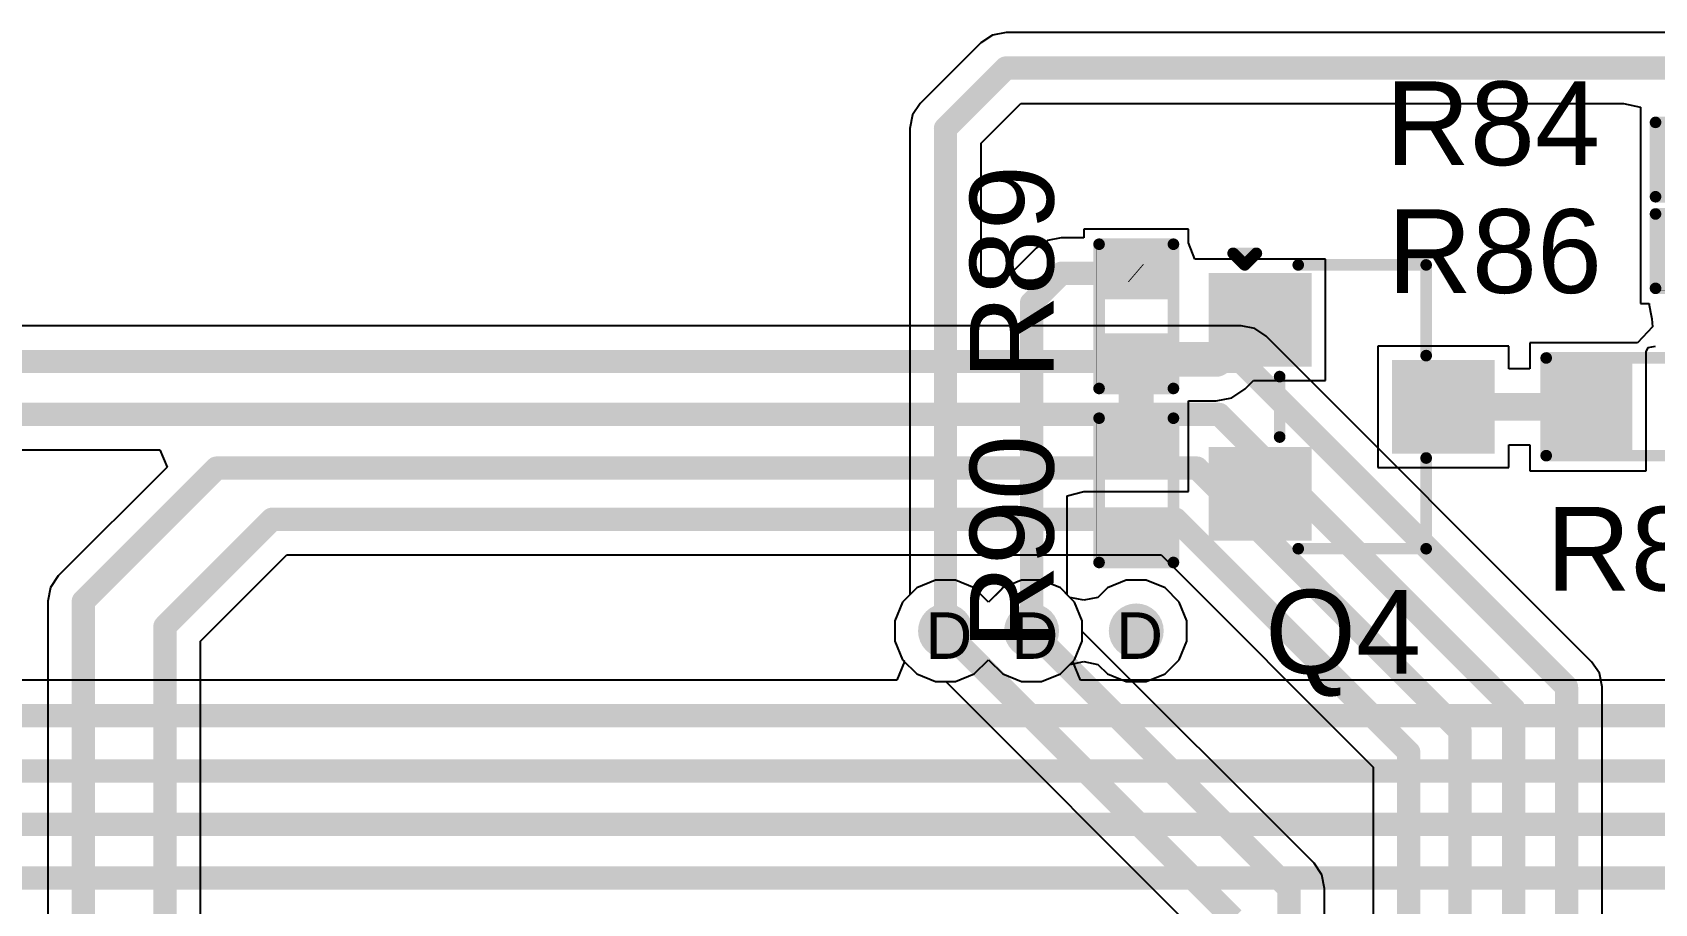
# Model space of a CAD drawing. Header units: inches. Extents: x -11 to 5428, y 0 to 5423.
# Drawn here: x 71.82 to 89.53, y 30.4 to 39.91 of the extents above; entities that cross this region are included whole.
import ezdxf

# ---------------------------------------------------------------- set-up
doc = ezdxf.new("R2010")
doc.units = ezdxf.units.IN
for name, color, linetype in [('Bottom Layer', 5, 'Continuous'), ('Drill Drawing', 1, 'Continuous'), ('GND', 16, 'Continuous'), ('PWR', 76, 'Continuous'), ('Top Layer', 1, 'Continuous'), ('Top Overlay', 2, 'Continuous'), ('Top Paste', 8, 'Continuous'), ('Top Solder', 216, 'Continuous'), ('Via Holes', 16, 'Continuous')]:
    doc.layers.add(name, color=color, linetype=linetype)
doc.styles.add('Arial', font='', dxfattribs={"height": 0.2})
doc.styles.get('Arial').set_extended_font_data('Arial')

# ---------------------------------------------------------------- blocks, each defined once
blk = doc.blocks.new('R___0402_709')
at = {"layer": 'Top Layer'}
for points in [[(-0.699, -0.318), (-0.699, 0.317), (-0.241, 0.317), (-0.241, -0.318)], [(0.241, -0.318), (0.241, 0.317), (0.698, 0.317), (0.698, -0.318)]]:
    blk.add_hatch(color=1, dxfattribs=at).paths.add_polyline_path(points)
at = {"layer": 'Top Paste'}
for points in [[(-0.699, -0.318), (-0.699, 0.317), (-0.241, 0.317), (-0.241, -0.318)], [(0.241, -0.318), (0.241, 0.317), (0.698, 0.317), (0.698, -0.318)]]:
    blk.add_hatch(color=8, dxfattribs=at).paths.add_polyline_path(points)
at = {"layer": 'Top Solder'}
for points in [[(-0.754, -0.373), (-0.754, 0.373), (-0.186, 0.373), (-0.186, -0.373)], [(0.186, -0.373), (0.186, 0.373), (0.753, 0.373), (0.753, -0.373)]]:
    blk.add_hatch(color=216, dxfattribs=at).paths.add_polyline_path(points)
at = {"layer": 'Top Overlay'}
for points in [[(0.787, 0.406, 0.127, 0.127, 0), (-0.787, 0.406, 0.127, 0.127, 0)], [(-0.787, -0.406, 0.127, 0.127, 0), (-0.787, 0.406, 0.127, 0.127, 0)], [(0.787, -0.406, 0.127, 0.127, 0), (0.787, 0.406, 0.127, 0.127, 0)], [(0.787, -0.406, 0.127, 0.127, 0), (-0.787, -0.406, 0.127, 0.127, 0)], [(0.813, -0.432, 0.00323, 0.00323, 0), (-0.813, -0.432, 0.00323, 0.00323, 0)]]:
    blk.add_lwpolyline(points, format="xyseb", dxfattribs=at)
for points in [[(-0.819, 0.406, 0.0635, 0.0635, 1), (-0.756, 0.406, 0.0635, 0.0635, 1)], [(-0.819, 0.406, 0.0635, 0.0635, 1), (-0.756, 0.406, 0.0635, 0.0635, 1)], [(0.756, 0.406, 0.0635, 0.0635, 1), (0.819, 0.406, 0.0635, 0.0635, 1)], [(0.756, 0.406, 0.0635, 0.0635, 1), (0.819, 0.406, 0.0635, 0.0635, 1)], [(-0.819, -0.406, 0.0635, 0.0635, 1), (-0.756, -0.406, 0.0635, 0.0635, 1)], [(-0.819, -0.406, 0.0635, 0.0635, 1), (-0.756, -0.406, 0.0635, 0.0635, 1)], [(0.756, -0.406, 0.0635, 0.0635, 1), (0.819, -0.406, 0.0635, 0.0635, 1)], [(0.756, -0.406, 0.0635, 0.0635, 1), (0.819, -0.406, 0.0635, 0.0635, 1)], [(-0.814, -0.432, 0.00161, 0.00161, 1), (-0.812, -0.432, 0.00161, 0.00161, 1)], [(0.812, -0.432, 0.00161, 0.00161, 1), (0.814, -0.432, 0.00161, 0.00161, 1)]]:
    blk.add_lwpolyline(points, format="xyseb", close=True, dxfattribs=at)
blk = doc.blocks.new('R___0402_710')
at = {"layer": 'Top Layer'}
for points in [[(-0.698, -0.318), (-0.698, 0.317), (-0.241, 0.317), (-0.241, -0.318)], [(0.241, -0.318), (0.241, 0.317), (0.699, 0.317), (0.699, -0.318)]]:
    blk.add_hatch(color=1, dxfattribs=at).paths.add_polyline_path(points)
at = {"layer": 'Top Paste'}
for points in [[(-0.698, -0.318), (-0.698, 0.317), (-0.241, 0.317), (-0.241, -0.318)], [(0.241, -0.318), (0.241, 0.317), (0.699, 0.317), (0.699, -0.318)]]:
    blk.add_hatch(color=8, dxfattribs=at).paths.add_polyline_path(points)
at = {"layer": 'Top Solder'}
for points in [[(-0.753, -0.373), (-0.753, 0.373), (-0.186, 0.373), (-0.186, -0.373)], [(0.186, -0.373), (0.186, 0.373), (0.754, 0.373), (0.754, -0.373)]]:
    blk.add_hatch(color=216, dxfattribs=at).paths.add_polyline_path(points)
at = {"layer": 'Top Overlay'}
for points in [[(0.787, 0.406, 0.127, 0.127, 0), (-0.787, 0.406, 0.127, 0.127, 0)], [(-0.787, -0.406, 0.127, 0.127, 0), (-0.787, 0.406, 0.127, 0.127, 0)], [(0.787, -0.406, 0.127, 0.127, 0), (0.787, 0.406, 0.127, 0.127, 0)], [(0.787, -0.406, 0.127, 0.127, 0), (-0.787, -0.406, 0.127, 0.127, 0)], [(0.813, -0.432, 0.00323, 0.00323, 0), (-0.813, -0.432, 0.00323, 0.00323, 0)]]:
    blk.add_lwpolyline(points, format="xyseb", dxfattribs=at)
for points in [[(-0.819, 0.406, 0.0635, 0.0635, 1), (-0.756, 0.406, 0.0635, 0.0635, 1)], [(-0.819, 0.406, 0.0635, 0.0635, 1), (-0.756, 0.406, 0.0635, 0.0635, 1)], [(0.756, 0.406, 0.0635, 0.0635, 1), (0.819, 0.406, 0.0635, 0.0635, 1)], [(0.756, 0.406, 0.0635, 0.0635, 1), (0.819, 0.406, 0.0635, 0.0635, 1)], [(-0.819, -0.406, 0.0635, 0.0635, 1), (-0.756, -0.406, 0.0635, 0.0635, 1)], [(-0.819, -0.406, 0.0635, 0.0635, 1), (-0.756, -0.406, 0.0635, 0.0635, 1)], [(0.756, -0.406, 0.0635, 0.0635, 1), (0.819, -0.406, 0.0635, 0.0635, 1)], [(0.756, -0.406, 0.0635, 0.0635, 1), (0.819, -0.406, 0.0635, 0.0635, 1)], [(-0.814, -0.432, 0.00161, 0.00161, 1), (-0.812, -0.432, 0.00161, 0.00161, 1)], [(0.812, -0.432, 0.00161, 0.00161, 1), (0.814, -0.432, 0.00161, 0.00161, 1)]]:
    blk.add_lwpolyline(points, format="xyseb", close=True, dxfattribs=at)
blk = doc.blocks.new('R___0603_711')
at = {"layer": 'Top Layer'}
for points in [[(-0.381, 0.4445), (-0.381, -0.4445), (-1.143, -0.4445), (-1.143, 0.4445)], [(1.143, 0.4445), (1.143, -0.4445), (0.381, -0.4445), (0.381, 0.4445)]]:
    blk.add_hatch(color=1, dxfattribs=at).paths.add_polyline_path(points)
at = {"layer": 'Top Paste'}
for points in [[(-0.381, 0.4445), (-0.381, -0.4445), (-1.143, -0.4445), (-1.143, 0.4445)], [(1.143, 0.4445), (1.143, -0.4445), (0.381, -0.4445), (0.381, 0.4445)]]:
    blk.add_hatch(color=8, dxfattribs=at).paths.add_polyline_path(points)
at = {"layer": 'Top Solder'}
for points in [[(-0.2794, 0.5461), (-0.2794, -0.5461), (-1.2446, -0.5461), (-1.2446, 0.5461)], [(1.2446, 0.5461), (1.2446, -0.5461), (0.2794, -0.5461), (0.2794, 0.5461)]]:
    blk.add_hatch(color=216, dxfattribs=at).paths.add_polyline_path(points)
at = {"layer": 'Top Overlay'}
for points in [[(-1.2192, 0.5334, 0.127, 0.127, 0), (1.2192, 0.5334, 0.127, 0.127, 0)], [(-1.2192, -0.5334, 0.127, 0.127, 0), (-1.2192, 0.5334, 0.127, 0.127, 0)], [(1.2192, -0.5334, 0.127, 0.127, 0), (1.2192, 0.5334, 0.127, 0.127, 0)], [(-1.2192, -0.5334, 0.127, 0.127, 0), (1.2192, -0.5334, 0.127, 0.127, 0)]]:
    blk.add_lwpolyline(points, format="xyseb", dxfattribs=at)
for points in [[(-1.25095, 0.5334, 0.0635, 0.0635, 1), (-1.18745, 0.5334, 0.0635, 0.0635, 1)], [(-1.25095, 0.5334, 0.0635, 0.0635, 1), (-1.18745, 0.5334, 0.0635, 0.0635, 1)], [(1.18745, 0.5334, 0.0635, 0.0635, 1), (1.25095, 0.5334, 0.0635, 0.0635, 1)], [(1.18745, 0.5334, 0.0635, 0.0635, 1), (1.25095, 0.5334, 0.0635, 0.0635, 1)], [(-1.25095, -0.5334, 0.0635, 0.0635, 1), (-1.18745, -0.5334, 0.0635, 0.0635, 1)], [(-1.25095, -0.5334, 0.0635, 0.0635, 1), (-1.18745, -0.5334, 0.0635, 0.0635, 1)], [(1.18745, -0.5334, 0.0635, 0.0635, 1), (1.25095, -0.5334, 0.0635, 0.0635, 1)], [(1.18745, -0.5334, 0.0635, 0.0635, 1), (1.25095, -0.5334, 0.0635, 0.0635, 1)]]:
    blk.add_lwpolyline(points, format="xyseb", close=True, dxfattribs=at)
blk = doc.blocks.new('R___0402_713')
at = {"layer": 'Top Layer'}
for points in [[(-0.699, -0.318), (-0.699, 0.317), (-0.241, 0.317), (-0.241, -0.318)], [(0.241, -0.318), (0.241, 0.317), (0.699, 0.317), (0.699, -0.318)]]:
    blk.add_hatch(color=1, dxfattribs=at).paths.add_polyline_path(points)
at = {"layer": 'Top Paste'}
for points in [[(-0.699, -0.318), (-0.699, 0.317), (-0.241, 0.317), (-0.241, -0.318)], [(0.241, -0.318), (0.241, 0.317), (0.699, 0.317), (0.699, -0.318)]]:
    blk.add_hatch(color=8, dxfattribs=at).paths.add_polyline_path(points)
at = {"layer": 'Top Solder'}
for points in [[(-0.754, -0.373), (-0.754, 0.372), (-0.186, 0.372), (-0.186, -0.373)], [(0.186, -0.373), (0.186, 0.372), (0.754, 0.372), (0.754, -0.373)]]:
    blk.add_hatch(color=216, dxfattribs=at).paths.add_polyline_path(points)
at = {"layer": 'Top Overlay'}
for points in [[(-0.787, 0.406, 0.127, 0.127, 0), (0.787, 0.406, 0.127, 0.127, 0)], [(-0.787, -0.406, 0.127, 0.127, 0), (-0.787, 0.406, 0.127, 0.127, 0)], [(0.787, -0.406, 0.127, 0.127, 0), (0.787, 0.406, 0.127, 0.127, 0)], [(-0.787, -0.406, 0.127, 0.127, 0), (0.787, -0.406, 0.127, 0.127, 0)], [(-0.813, -0.432, 0.00323, 0.00323, 0), (0.813, -0.432, 0.00323, 0.00323, 0)]]:
    blk.add_lwpolyline(points, format="xyseb", dxfattribs=at)
for points in [[(-0.819, 0.406, 0.0635, 0.0635, 1), (-0.756, 0.406, 0.0635, 0.0635, 1)], [(-0.819, 0.406, 0.0635, 0.0635, 1), (-0.756, 0.406, 0.0635, 0.0635, 1)], [(0.756, 0.406, 0.0635, 0.0635, 1), (0.819, 0.406, 0.0635, 0.0635, 1)], [(0.756, 0.406, 0.0635, 0.0635, 1), (0.819, 0.406, 0.0635, 0.0635, 1)], [(-0.819, -0.406, 0.0635, 0.0635, 1), (-0.756, -0.406, 0.0635, 0.0635, 1)], [(-0.819, -0.406, 0.0635, 0.0635, 1), (-0.756, -0.406, 0.0635, 0.0635, 1)], [(0.756, -0.406, 0.0635, 0.0635, 1), (0.819, -0.406, 0.0635, 0.0635, 1)], [(0.756, -0.406, 0.0635, 0.0635, 1), (0.819, -0.406, 0.0635, 0.0635, 1)], [(-0.814, -0.432, 0.00161, 0.00161, 1), (-0.812, -0.432, 0.00161, 0.00161, 1)], [(0.812, -0.432, 0.00161, 0.00161, 1), (0.814, -0.432, 0.00161, 0.00161, 1)]]:
    blk.add_lwpolyline(points, format="xyseb", close=True, dxfattribs=at)
blk = doc.blocks.new('R___0402_715')
at = {"layer": 'Top Layer'}
for points in [[(-0.699, -0.317), (-0.699, 0.318), (-0.241, 0.318), (-0.241, -0.317)], [(0.241, -0.317), (0.241, 0.318), (0.699, 0.318), (0.699, -0.317)]]:
    blk.add_hatch(color=1, dxfattribs=at).paths.add_polyline_path(points)
at = {"layer": 'Top Paste'}
for points in [[(-0.699, -0.317), (-0.699, 0.318), (-0.241, 0.318), (-0.241, -0.317)], [(0.241, -0.317), (0.241, 0.318), (0.699, 0.318), (0.699, -0.317)]]:
    blk.add_hatch(color=8, dxfattribs=at).paths.add_polyline_path(points)
at = {"layer": 'Top Solder'}
for points in [[(-0.754, -0.372), (-0.754, 0.373), (-0.186, 0.373), (-0.186, -0.372)], [(0.186, -0.372), (0.186, 0.373), (0.754, 0.373), (0.754, -0.372)]]:
    blk.add_hatch(color=216, dxfattribs=at).paths.add_polyline_path(points)
at = {"layer": 'Top Overlay'}
for points in [[(0.787, 0.406, 0.127, 0.127, 0), (-0.787, 0.406, 0.127, 0.127, 0)], [(-0.787, 0.406, 0.127, 0.127, 0), (-0.787, -0.406, 0.127, 0.127, 0)], [(0.787, 0.406, 0.127, 0.127, 0), (0.787, -0.406, 0.127, 0.127, 0)], [(0.787, -0.406, 0.127, 0.127, 0), (-0.787, -0.406, 0.127, 0.127, 0)], [(0.813, -0.432, 0.00323, 0.00323, 0), (-0.813, -0.432, 0.00323, 0.00323, 0)]]:
    blk.add_lwpolyline(points, format="xyseb", dxfattribs=at)
for points in [[(-0.819, 0.406, 0.0635, 0.0635, 1), (-0.756, 0.406, 0.0635, 0.0635, 1)], [(-0.819, 0.406, 0.0635, 0.0635, 1), (-0.756, 0.406, 0.0635, 0.0635, 1)], [(0.756, 0.406, 0.0635, 0.0635, 1), (0.819, 0.406, 0.0635, 0.0635, 1)], [(0.756, 0.406, 0.0635, 0.0635, 1), (0.819, 0.406, 0.0635, 0.0635, 1)], [(-0.819, -0.406, 0.0635, 0.0635, 1), (-0.756, -0.406, 0.0635, 0.0635, 1)], [(-0.819, -0.406, 0.0635, 0.0635, 1), (-0.756, -0.406, 0.0635, 0.0635, 1)], [(0.756, -0.406, 0.0635, 0.0635, 1), (0.819, -0.406, 0.0635, 0.0635, 1)], [(0.756, -0.406, 0.0635, 0.0635, 1), (0.819, -0.406, 0.0635, 0.0635, 1)], [(-0.814, -0.432, 0.00161, 0.00161, 1), (-0.812, -0.432, 0.00161, 0.00161, 1)], [(0.812, -0.432, 0.00161, 0.00161, 1), (0.814, -0.432, 0.00161, 0.00161, 1)]]:
    blk.add_lwpolyline(points, format="xyseb", close=True, dxfattribs=at)
blk = doc.blocks.new('____23_764')
at = {"layer": 'Top Layer'}
for points in [[(-0.41, 1.46), (0.41, 1.46), (0.41, 0.54), (-0.41, 0.54)], [(-1.36, -0.54), (-0.54, -0.54), (-0.54, -1.46), (-1.36, -1.46)], [(0.54, -0.54), (1.36, -0.54), (1.36, -1.46), (0.54, -1.46)]]:
    blk.add_hatch(color=1, dxfattribs=at).paths.add_polyline_path(points)
at = {"layer": 'Top Paste'}
for points in [[(-0.41, 1.46), (0.41, 1.46), (0.41, 0.54), (-0.41, 0.54)], [(-1.36, -0.54), (-0.54, -0.54), (-0.54, -1.46), (-1.36, -1.46)], [(0.54, -0.54), (1.36, -0.54), (1.36, -1.46), (0.54, -1.46)]]:
    blk.add_hatch(color=8, dxfattribs=at).paths.add_polyline_path(points)
at = {"layer": 'Top Solder'}
for points in [[(-0.512, 1.562), (0.512, 1.562), (0.512, 0.438), (-0.512, 0.438)], [(-1.462, -0.438), (-0.438, -0.438), (-0.438, -1.562), (-1.462, -1.562)], [(0.438, -0.438), (1.462, -0.438), (1.462, -1.562), (0.438, -1.562)]]:
    blk.add_hatch(color=216, dxfattribs=at).paths.add_polyline_path(points)
at = {"layer": 'Top Overlay'}
for points in [[(-0.559, 0.813, 0.127, 0.127, 0), (-1.549, 0.813, 0.127, 0.127, 0)], [(-1.549, -0.584, 0.127, 0.127, 0), (-1.549, 0.813, 0.127, 0.127, 0)], [(1.549, 0.813, 0.127, 0.127, 0), (0.559, 0.813, 0.127, 0.127, 0)], [(1.549, -0.584, 0.127, 0.127, 0), (1.549, 0.813, 0.127, 0.127, 0)], [(0.33, -0.787, 0.127, 0.127, 0), (-0.33, -0.787, 0.127, 0.127, 0)], [(-1.676, -1.295, 0.127, 0.127, 0), (-1.676, -1.041, 0.127, 0.127, 0)], [(-1.549, -1.168, 0.127, 0.127, 0), (-1.676, -1.041, 0.127, 0.127, 0)], [(-1.676, -1.295, 0.127, 0.127, 0), (-1.549, -1.168, 0.127, 0.127, 0)]]:
    blk.add_lwpolyline(points, format="xyseb", dxfattribs=at)
for points in [[(-1.581, 0.813, 0.0635, 0.0635, 1), (-1.518, 0.813, 0.0635, 0.0635, 1)], [(-1.581, 0.813, 0.0635, 0.0635, 1), (-1.518, 0.813, 0.0635, 0.0635, 1)], [(-0.591, 0.813, 0.0635, 0.0635, 1), (-0.527, 0.813, 0.0635, 0.0635, 1)], [(0.527, 0.813, 0.0635, 0.0635, 1), (0.591, 0.813, 0.0635, 0.0635, 1)], [(1.518, 0.813, 0.0635, 0.0635, 1), (1.581, 0.813, 0.0635, 0.0635, 1)], [(1.518, 0.813, 0.0635, 0.0635, 1), (1.581, 0.813, 0.0635, 0.0635, 1)], [(-1.581, -0.584, 0.0635, 0.0635, 1), (-1.518, -0.584, 0.0635, 0.0635, 1)], [(1.518, -0.584, 0.0635, 0.0635, 1), (1.581, -0.584, 0.0635, 0.0635, 1)], [(-0.362, -0.787, 0.0635, 0.0635, 1), (-0.298, -0.787, 0.0635, 0.0635, 1)], [(0.298, -0.787, 0.0635, 0.0635, 1), (0.362, -0.787, 0.0635, 0.0635, 1)], [(-1.708, -1.041, 0.0635, 0.0635, 1), (-1.645, -1.041, 0.0635, 0.0635, 1)], [(-1.708, -1.041, 0.0635, 0.0635, 1), (-1.645, -1.041, 0.0635, 0.0635, 1)], [(-1.708, -1.295, 0.0635, 0.0635, 1), (-1.645, -1.295, 0.0635, 0.0635, 1)], [(-1.708, -1.295, 0.0635, 0.0635, 1), (-1.645, -1.295, 0.0635, 0.0635, 1)], [(-1.581, -1.168, 0.0635, 0.0635, 1), (-1.518, -1.168, 0.0635, 0.0635, 1)], [(-1.581, -1.168, 0.0635, 0.0635, 1), (-1.518, -1.168, 0.0635, 0.0635, 1)]]:
    blk.add_lwpolyline(points, format="xyseb", close=True, dxfattribs=at)

msp = doc.modelspace()

# ---------------------------------------------------------------- hatches: boundary and pattern name
at = {"layer": 'Bottom Layer'}
h = msp.add_hatch(color=5, dxfattribs=at)
edge = h.paths.add_edge_path()
edge.add_arc((81.788, 33.376), 0.3, 0, 360)
h = msp.add_hatch(color=5, dxfattribs=at)
edge = h.paths.add_edge_path()
edge.add_arc((82.728, 33.376), 0.3, 0, 360)
h = msp.add_hatch(color=5, dxfattribs=at)
edge = h.paths.add_edge_path()
edge.add_arc((83.871, 33.376), 0.3, 0, 360)
at = {"layer": 'GND'}
h = msp.add_hatch(color=16, dxfattribs=at)
edge = h.paths.add_edge_path()
edge.add_arc((81.788, 33.376), 0.3, 0, 360)
h = msp.add_hatch(color=16, dxfattribs=at)
edge = h.paths.add_edge_path()
edge.add_arc((82.728, 33.376), 0.3, 0, 360)
h = msp.add_hatch(color=16, dxfattribs=at)
edge = h.paths.add_edge_path()
edge.add_arc((83.871, 33.376), 0.3, 0, 360)
at = {"layer": 'PWR'}
h = msp.add_hatch(color=76, dxfattribs=at)
edge = h.paths.add_edge_path()
edge.add_arc((81.788, 33.376), 0.3, 0, 360)
h = msp.add_hatch(color=76, dxfattribs=at)
edge = h.paths.add_edge_path()
edge.add_arc((82.728, 33.376), 0.3, 0, 360)
h = msp.add_hatch(color=76, dxfattribs=at)
edge = h.paths.add_edge_path()
edge.add_arc((83.871, 33.376), 0.3, 0, 360)
at = {"layer": 'Top Layer'}
h = msp.add_hatch(color=1, dxfattribs=at)
edge = h.paths.add_edge_path()
edge.add_arc((81.788, 33.376), 0.3, 0, 360)
h = msp.add_hatch(color=1, dxfattribs=at)
edge = h.paths.add_edge_path()
edge.add_arc((82.728, 33.376), 0.3, 0, 360)
h = msp.add_hatch(color=1, dxfattribs=at)
edge = h.paths.add_edge_path()
edge.add_arc((83.871, 33.376), 0.3, 0, 360)
at = {"layer": 'Via Holes'}
h = msp.add_hatch(color=7, dxfattribs=at)
edge = h.paths.add_edge_path()
edge.add_arc((81.788, 33.376), 0.15, 0, 360)
h = msp.add_hatch(color=7, dxfattribs=at)
edge = h.paths.add_edge_path()
edge.add_arc((82.728, 33.376), 0.15, 0, 360)
h = msp.add_hatch(color=7, dxfattribs=at)
edge = h.paths.add_edge_path()
edge.add_arc((83.871, 33.376), 0.15, 0, 360)

# ---------------------------------------------------------------- linework, layer by layer
at = {"layer": 'Bottom Layer'}
for p, q in [((85.016, 36.706), (57.92, 36.706)), ((85.165, 36.677), (85.016, 36.706)), ((85.291, 36.593), (85.165, 36.677)), ((88.844, 33.039), (85.291, 36.593)), ((57.913, 35.352), (73.21, 35.352)), ((73.21, 35.352), (73.288, 35.164)), ((73.288, 35.164), (72.099, 33.976)), ((73.653, 33.263), (74.596, 34.206)), ((74.596, 34.206), (84.142, 34.206)), ((84.142, 34.206), (86.458, 31.89)), ((72.015, 33.85), (71.985, 33.701)), ((72.099, 33.976), (72.015, 33.85)), ((81.474, 33.845), (81.318, 33.689)), ((81.678, 33.93), (81.474, 33.845)), ((81.898, 33.93), (81.678, 33.93)), ((82.102, 33.845), (81.898, 33.93)), ((82.125, 33.822), (82.102, 33.845)), ((82.414, 33.845), (82.391, 33.822)), ((82.618, 33.93), (82.414, 33.845)), ((82.838, 33.93), (82.618, 33.93)), ((83.042, 33.845), (82.838, 33.93)), ((83.197, 33.689), (83.042, 33.845)), ((71.985, 33.701), (71.985, 27.376)), ((81.318, 33.689), (81.234, 33.486)), ((82.258, 33.69), (82.125, 33.822)), ((82.391, 33.822), (82.258, 33.69)), ((83.282, 33.486), (83.197, 33.689)), ((81.234, 33.486), (81.234, 33.265)), ((83.282, 33.371), (83.282, 33.486)), ((85.814, 30.839), (83.282, 33.371)), ((73.653, 22.157), (73.653, 33.263)), ((81.234, 33.265), (81.318, 33.062)), ((81.318, 33.062), (81.474, 32.906)), ((88.929, 32.913), (88.844, 33.039)), ((81.474, 32.906), (81.678, 32.822)), ((81.678, 32.822), (81.793, 32.822)), ((81.793, 32.822), (84.541, 30.073)), ((88.958, 32.764), (88.929, 32.913)), ((88.958, 19.858), (88.958, 32.764)), ((86.458, 31.89), (86.458, 18.983)), ((85.898, 30.713), (85.814, 30.839)), ((85.928, 30.564), (85.898, 30.713)), ((85.928, 17.689), (85.928, 30.564))]:
    msp.add_line(p, q, dxfattribs=at)
for points in [[(57.759, 36.318, 0.254, 0.254, 0), (85.016, 36.318, 0.254, 0.254, 0)], [(85.016, 36.318, 0.254, 0.254, 0), (88.57, 32.764, 0.254, 0.254, 0)], [(57.752, 35.74, 0.254, 0.254, 0), (84.777, 35.74, 0.254, 0.254, 0)], [(84.777, 35.74, 0.254, 0.254, 0), (87.992, 32.525, 0.254, 0.254, 0)], [(72.374, 33.701, 0.254, 0.254, 0), (73.827, 35.154, 0.254, 0.254, 0)], [(73.827, 35.154, 0.254, 0.254, 0), (84.534, 35.154, 0.254, 0.254, 0)], [(84.534, 35.154, 0.254, 0.254, 0), (87.406, 32.282, 0.254, 0.254, 0)], [(73.264, 33.424, 0.254, 0.254, 0), (74.435, 34.595, 0.254, 0.254, 0)], [(74.435, 34.595, 0.254, 0.254, 0), (84.303, 34.595, 0.254, 0.254, 0)], [(84.303, 34.595, 0.254, 0.254, 0), (86.847, 32.051, 0.254, 0.254, 0)], [(72.374, 26.981, 0.254, 0.254, 0), (72.374, 33.701, 0.254, 0.254, 0)], [(73.264, 22.157, 0.254, 0.254, 0), (73.264, 33.424, 0.254, 0.254, 0)], [(81.788, 33.376, 0.254, 0.254, 0), (84.93, 30.234, 0.254, 0.254, 0)], [(82.728, 33.376, 0.254, 0.254, 0), (85.539, 30.564, 0.254, 0.254, 0)], [(88.57, 19.697, 0.254, 0.254, 0), (88.57, 32.764, 0.254, 0.254, 0)], [(87.992, 19.458, 0.254, 0.254, 0), (87.992, 32.525, 0.254, 0.254, 0)], [(87.406, 19.215, 0.254, 0.254, 0), (87.406, 32.282, 0.254, 0.254, 0)], [(86.847, 18.983, 0.254, 0.254, 0), (86.847, 32.051, 0.254, 0.254, 0)], [(85.539, 17.528, 0.254, 0.254, 0), (85.539, 30.564, 0.254, 0.254, 0)]]:
    msp.add_lwpolyline(points, format="xyseb", dxfattribs=at)
for points in [[(84.953, 36.318, 0.127, 0.127, 1), (85.08, 36.318, 0.127, 0.127, 1)], [(84.953, 36.318, 0.127, 0.127, 1), (85.08, 36.318, 0.127, 0.127, 1)], [(84.714, 35.74, 0.127, 0.127, 1), (84.841, 35.74, 0.127, 0.127, 1)], [(84.714, 35.74, 0.127, 0.127, 1), (84.841, 35.74, 0.127, 0.127, 1)], [(73.764, 35.154, 0.127, 0.127, 1), (73.891, 35.154, 0.127, 0.127, 1)], [(73.764, 35.154, 0.127, 0.127, 1), (73.891, 35.154, 0.127, 0.127, 1)], [(84.471, 35.154, 0.127, 0.127, 1), (84.598, 35.154, 0.127, 0.127, 1)], [(84.471, 35.154, 0.127, 0.127, 1), (84.598, 35.154, 0.127, 0.127, 1)], [(74.371, 34.595, 0.127, 0.127, 1), (74.498, 34.595, 0.127, 0.127, 1)], [(74.371, 34.595, 0.127, 0.127, 1), (74.498, 34.595, 0.127, 0.127, 1)], [(84.239, 34.595, 0.127, 0.127, 1), (84.366, 34.595, 0.127, 0.127, 1)], [(84.239, 34.595, 0.127, 0.127, 1), (84.366, 34.595, 0.127, 0.127, 1)], [(72.31, 33.701, 0.127, 0.127, 1), (72.437, 33.701, 0.127, 0.127, 1)], [(72.31, 33.701, 0.127, 0.127, 1), (72.437, 33.701, 0.127, 0.127, 1)], [(73.201, 33.424, 0.127, 0.127, 1), (73.328, 33.424, 0.127, 0.127, 1)], [(73.201, 33.424, 0.127, 0.127, 1), (73.328, 33.424, 0.127, 0.127, 1)], [(81.724, 33.376, 0.127, 0.127, 1), (81.852, 33.376, 0.127, 0.127, 1)], [(82.664, 33.376, 0.127, 0.127, 1), (82.791, 33.376, 0.127, 0.127, 1)], [(88.506, 32.764, 0.127, 0.127, 1), (88.633, 32.764, 0.127, 0.127, 1)], [(88.506, 32.764, 0.127, 0.127, 1), (88.633, 32.764, 0.127, 0.127, 1)], [(87.929, 32.525, 0.127, 0.127, 1), (88.056, 32.525, 0.127, 0.127, 1)], [(87.929, 32.525, 0.127, 0.127, 1), (88.056, 32.525, 0.127, 0.127, 1)], [(87.343, 32.282, 0.127, 0.127, 1), (87.47, 32.282, 0.127, 0.127, 1)], [(87.343, 32.282, 0.127, 0.127, 1), (87.47, 32.282, 0.127, 0.127, 1)], [(86.783, 32.051, 0.127, 0.127, 1), (86.91, 32.051, 0.127, 0.127, 1)], [(86.783, 32.051, 0.127, 0.127, 1), (86.91, 32.051, 0.127, 0.127, 1)], [(85.476, 30.564, 0.127, 0.127, 1), (85.603, 30.564, 0.127, 0.127, 1)], [(85.476, 30.564, 0.127, 0.127, 1), (85.603, 30.564, 0.127, 0.127, 1)]]:
    msp.add_lwpolyline(points, format="xyseb", close=True, dxfattribs=at)
at = {"layer": 'GND'}
for p, q in [((81.474, 33.845), (81.318, 33.689)), ((81.678, 33.93), (81.474, 33.845)), ((81.898, 33.93), (81.678, 33.93)), ((82.102, 33.845), (81.898, 33.93)), ((82.258, 33.69), (82.102, 33.845)), ((82.414, 33.845), (82.258, 33.69)), ((82.618, 33.93), (82.414, 33.845)), ((82.838, 33.93), (82.618, 33.93)), ((83.042, 33.845), (82.838, 33.93)), ((83.197, 33.689), (83.042, 33.845)), ((81.318, 33.689), (81.234, 33.486)), ((83.282, 33.486), (83.197, 33.689)), ((81.234, 33.486), (81.234, 33.265)), ((83.282, 33.265), (83.282, 33.486)), ((81.234, 33.265), (81.318, 33.062)), ((83.197, 33.062), (83.282, 33.265)), ((81.318, 33.062), (81.474, 32.906)), ((82.102, 32.906), (82.258, 33.062)), ((82.258, 33.062), (82.414, 32.906)), ((83.042, 32.906), (83.197, 33.062)), ((81.474, 32.906), (81.678, 32.822)), ((81.678, 32.822), (81.898, 32.822)), ((81.898, 32.822), (82.102, 32.906)), ((82.414, 32.906), (82.618, 32.822)), ((82.618, 32.822), (82.838, 32.822)), ((82.838, 32.822), (83.042, 32.906))]:
    msp.add_line(p, q, dxfattribs=at)
at = {"layer": 'PWR'}
for p, q in [((81.474, 33.845), (81.318, 33.689)), ((81.678, 33.93), (81.474, 33.845)), ((81.898, 33.93), (81.678, 33.93)), ((82.102, 33.845), (81.898, 33.93)), ((82.258, 33.69), (82.102, 33.845)), ((82.414, 33.845), (82.258, 33.69)), ((82.618, 33.93), (82.414, 33.845)), ((82.838, 33.93), (82.618, 33.93)), ((83.042, 33.845), (82.838, 33.93)), ((83.147, 33.74), (83.042, 33.845)), ((83.557, 33.845), (83.452, 33.74)), ((83.761, 33.93), (83.557, 33.845)), ((83.981, 33.93), (83.761, 33.93)), ((84.185, 33.845), (83.981, 33.93)), ((84.34, 33.689), (84.185, 33.845)), ((81.318, 33.689), (81.234, 33.486)), ((83.299, 33.71), (83.147, 33.74)), ((83.452, 33.74), (83.299, 33.71)), ((84.425, 33.486), (84.34, 33.689)), ((81.234, 33.486), (81.234, 33.265)), ((84.425, 33.265), (84.425, 33.486)), ((81.234, 33.265), (81.318, 33.062)), ((84.34, 33.062), (84.425, 33.265)), ((81.318, 33.062), (81.474, 32.906)), ((82.102, 32.906), (82.258, 33.062)), ((82.258, 33.062), (82.414, 32.906)), ((83.042, 32.906), (83.147, 33.011)), ((83.147, 33.011), (83.299, 33.042)), ((83.299, 33.042), (83.452, 33.011)), ((83.452, 33.011), (83.557, 32.906)), ((84.185, 32.906), (84.34, 33.062)), ((81.474, 32.906), (81.678, 32.822)), ((81.678, 32.822), (81.898, 32.822)), ((81.898, 32.822), (82.102, 32.906)), ((82.414, 32.906), (82.618, 32.822)), ((82.618, 32.822), (82.838, 32.822)), ((82.838, 32.822), (83.042, 32.906)), ((83.557, 32.906), (83.761, 32.822)), ((83.761, 32.822), (83.981, 32.822)), ((83.981, 32.822), (84.185, 32.906))]:
    msp.add_line(p, q, dxfattribs=at)
at = {"layer": 'Top Layer'}
for p, q in [((82.3, 39.882), (82.174, 39.797)), ((82.449, 39.911), (82.3, 39.882)), ((90.456, 39.911), (82.449, 39.911)), ((82.174, 39.797), (81.513, 39.137)), ((81.429, 39.011), (81.4, 38.862)), ((81.513, 39.137), (81.429, 39.011)), ((82.176, 38.701), (82.61, 39.134)), ((82.61, 39.134), (89.19, 39.134)), ((89.19, 39.134), (89.376, 39.094)), ((89.376, 39.094), (89.376, 37.951)), ((81.4, 38.862), (81.4, 33.771)), ((82.176, 37.248), (82.176, 38.701)), ((89.376, 37.951), (89.376, 36.951)), ((84.442, 37.763), (83.299, 37.763)), ((83.299, 37.763), (83.299, 37.669)), ((84.442, 37.612), (84.442, 37.763)), ((82.777, 37.555), (82.453, 37.232)), ((82.903, 37.64), (82.777, 37.555)), ((83.052, 37.669), (82.903, 37.64)), ((83.299, 37.669), (83.052, 37.669)), ((84.51, 37.437), (84.442, 37.612)), ((85.938, 37.437), (84.51, 37.437)), ((85.938, 36.109), (85.938, 37.437)), ((82.209, 37.226), (82.176, 37.248)), ((82.453, 37.232), (82.209, 37.226)), ((89.376, 36.951), (89.471, 36.951)), ((89.471, 36.951), (89.471, 36.933)), ((89.471, 36.933), (89.493, 36.82)), ((89.508, 36.695), (89.344, 36.521)), ((89.493, 36.82), (89.5, 36.785)), ((89.5, 36.785), (89.508, 36.695)), ((89.239, 36.521), (88.17, 36.521)), ((88.17, 36.521), (88.17, 36.237)), ((89.344, 36.521), (89.239, 36.521)), ((87.938, 36.487), (86.51, 36.487)), ((86.51, 36.487), (86.51, 35.159)), ((87.938, 36.237), (87.938, 36.487)), ((89.44, 36.423), (89.46, 36.469)), ((89.44, 36.321), (89.44, 36.423)), ((89.44, 36.319), (89.44, 36.321)), ((89.44, 36.321), (89.44, 36.321)), ((89.44, 35.124), (89.44, 36.319)), ((89.46, 36.469), (89.541, 36.487)), ((88.17, 36.237), (87.938, 36.237)), ((84.915, 35.922), (85.062, 36.021)), ((85.062, 36.021), (85.151, 36.109)), ((85.151, 36.109), (85.938, 36.109)), ((84.442, 34.898), (84.442, 35.888)), ((84.442, 35.888), (84.742, 35.888)), ((84.742, 35.888), (84.915, 35.922)), ((87.938, 35.159), (87.938, 35.408)), ((87.938, 35.408), (88.17, 35.408)), ((88.17, 35.408), (88.17, 35.124)), ((86.51, 35.159), (87.938, 35.159)), ((88.17, 35.124), (89.44, 35.124)), ((83.116, 34.85), (83.299, 34.898)), ((83.299, 34.898), (83.299, 34.898)), ((83.299, 34.898), (84.442, 34.898)), ((83.116, 33.771), (83.116, 34.85)), ((81.318, 33.689), (81.234, 33.486)), ((81.4, 33.771), (81.318, 33.689)), ((83.197, 33.689), (83.116, 33.771)), ((83.282, 33.486), (83.197, 33.689)), ((81.234, 33.486), (81.234, 33.265)), ((83.282, 33.265), (83.282, 33.486)), ((81.234, 33.265), (81.318, 33.062)), ((83.197, 33.062), (83.282, 33.265)), ((81.339, 33.041), (81.255, 32.838)), ((81.318, 33.062), (81.339, 33.041)), ((83.177, 33.041), (83.197, 33.062)), ((83.261, 32.838), (83.177, 33.041)), ((81.255, 32.838), (21.891, 32.838)), ((92.245, 32.838), (83.261, 32.838))]:
    msp.add_line(p, q, dxfattribs=at)
for points in [[(81.788, 38.862, 0.254, 0.254, 0), (82.449, 39.523, 0.254, 0.254, 0)], [(82.449, 39.523, 0.254, 0.254, 0), (90.456, 39.523, 0.254, 0.254, 0)], [(81.788, 33.376, 0.254, 0.254, 0), (81.788, 38.862, 0.254, 0.254, 0)], [(82.728, 36.957, 0.254, 0.254, 0), (83.052, 37.281, 0.254, 0.254, 0)], [(83.052, 37.281, 0.254, 0.254, 0), (83.871, 37.281, 0.254, 0.254, 0)], [(83.864, 37.287, 0.254, 0.254, 0), (83.871, 37.281, 0.254, 0.254, 0)], [(82.728, 33.376, 0.254, 0.254, 0), (82.728, 36.957, 0.254, 0.254, 0)], [(84.742, 36.341, 0.381, 0.381, 0), (85.174, 36.773, 0.381, 0.381, 0)], [(85.174, 36.773, 0.381, 0.381, 0), (85.224, 36.773, 0.381, 0.381, 0)], [(83.871, 36.341, 0.381, 0.381, 0), (84.742, 36.341, 0.381, 0.381, 0)], [(83.871, 35.381, 0.381, 0.381, 0), (83.871, 36.341, 0.381, 0.381, 0)], [(87.224, 35.823, 0.305, 0.305, 0), (88.805, 35.823, 0.305, 0.305, 0)], [(21.891, 32.45, 0.254, 0.254, 0), (121.502, 32.45, 0.254, 0.254, 0)], [(27.446, 31.845, 0.254, 0.254, 0), (121.753, 31.845, 0.254, 0.254, 0)], [(32.307, 31.263, 0.254, 0.254, 0), (121.994, 31.263, 0.254, 0.254, 0)], [(37.328, 30.678, 0.254, 0.254, 0), (133.639, 30.678, 0.254, 0.254, 0)]]:
    msp.add_lwpolyline(points, format="xyseb", dxfattribs=at)
for points in [[(82.385, 39.523, 0.127, 0.127, 1), (82.512, 39.523, 0.127, 0.127, 1)], [(82.385, 39.523, 0.127, 0.127, 1), (82.512, 39.523, 0.127, 0.127, 1)], [(81.724, 38.862, 0.127, 0.127, 1), (81.852, 38.862, 0.127, 0.127, 1)], [(81.724, 38.862, 0.127, 0.127, 1), (81.852, 38.862, 0.127, 0.127, 1)], [(82.988, 37.281, 0.127, 0.127, 1), (83.115, 37.281, 0.127, 0.127, 1)], [(82.988, 37.281, 0.127, 0.127, 1), (83.115, 37.281, 0.127, 0.127, 1)], [(83.801, 37.287, 0.127, 0.127, 1), (83.928, 37.287, 0.127, 0.127, 1)], [(83.807, 37.281, 0.127, 0.127, 1), (83.934, 37.281, 0.127, 0.127, 1)], [(83.807, 37.281, 0.127, 0.127, 1), (83.934, 37.281, 0.127, 0.127, 1)], [(82.664, 36.957, 0.127, 0.127, 1), (82.791, 36.957, 0.127, 0.127, 1)], [(82.664, 36.957, 0.127, 0.127, 1), (82.791, 36.957, 0.127, 0.127, 1)], [(85.078, 36.773, 0.191, 0.191, 1), (85.269, 36.773, 0.191, 0.191, 1)], [(85.078, 36.773, 0.191, 0.191, 1), (85.269, 36.773, 0.191, 0.191, 1)], [(85.128, 36.773, 0.191, 0.191, 1), (85.319, 36.773, 0.191, 0.191, 1)], [(83.776, 36.341, 0.191, 0.191, 1), (83.966, 36.341, 0.191, 0.191, 1)], [(83.776, 36.341, 0.191, 0.191, 1), (83.966, 36.341, 0.191, 0.191, 1)], [(84.647, 36.341, 0.191, 0.191, 1), (84.837, 36.341, 0.191, 0.191, 1)], [(84.647, 36.341, 0.191, 0.191, 1), (84.837, 36.341, 0.191, 0.191, 1)], [(87.147, 35.823, 0.152, 0.152, 1), (87.3, 35.823, 0.152, 0.152, 1)], [(88.729, 35.823, 0.152, 0.152, 1), (88.881, 35.823, 0.152, 0.152, 1)], [(83.776, 35.381, 0.191, 0.191, 1), (83.966, 35.381, 0.191, 0.191, 1)], [(81.724, 33.376, 0.127, 0.127, 1), (81.852, 33.376, 0.127, 0.127, 1)], [(82.664, 33.376, 0.127, 0.127, 1), (82.791, 33.376, 0.127, 0.127, 1)]]:
    msp.add_lwpolyline(points, format="xyseb", close=True, dxfattribs=at)

# ---------------------------------------------------------------- block references
for name, p, rotation in [('R___0402_715', (90.329, 38.523), 180), ('R___0402_710', (83.871, 36.811), 270), ('____23_764', (86.224, 35.823), 270), ('R___0402_709', (83.871, 34.911), 270)]:
    msp.add_blockref(name, p, dxfattribs=dict(rotation=rotation))
for name, p in [('R___0402_713', (90.329, 37.523)), ('R___0603_711', (89.567, 35.823))]:
    msp.add_blockref(name, p)

# ---------------------------------------------------------------- texts
at = {"layer": 'Drill Drawing', "style": 'Arial'}
for p in [(81.568, 33.071), (82.508, 33.071), (83.651, 33.071)]:
    msp.add_text('D', height=0.508, dxfattribs=at).set_placement(p)
at = {"layer": 'Top Overlay', "style": 'Arial'}
for s, p in [('R84', (86.592, 38.462)), ('R86', (86.614, 37.066)), ('R88', (88.348, 33.816)), ('Q4', (85.278, 32.91))]:
    msp.add_text(s, height=0.9144, dxfattribs=at).set_placement(p)
for s, p in [('R89', (82.969, 36.12)), ('R90', (82.969, 33.173))]:
    msp.add_text(s, height=0.9144, rotation=90, dxfattribs=at).set_placement(p)

doc.saveas('drawing.dxf')
